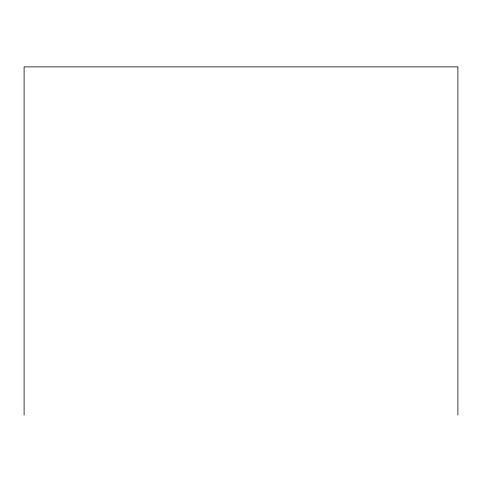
<?xml version="1.0" encoding="UTF-8"?>
<svg xmlns="http://www.w3.org/2000/svg" width="482" height="482" viewBox="0 0 482 482"><rect width="100%" height="100%" fill="white"/><g stroke="black" fill="none" stroke-linecap="round" stroke-linejoin="round"><path stroke-width="0.72" d="M457.9 415.123L457.9 66.877L24.1 66.877L24.1 415.123"/></g></svg>
